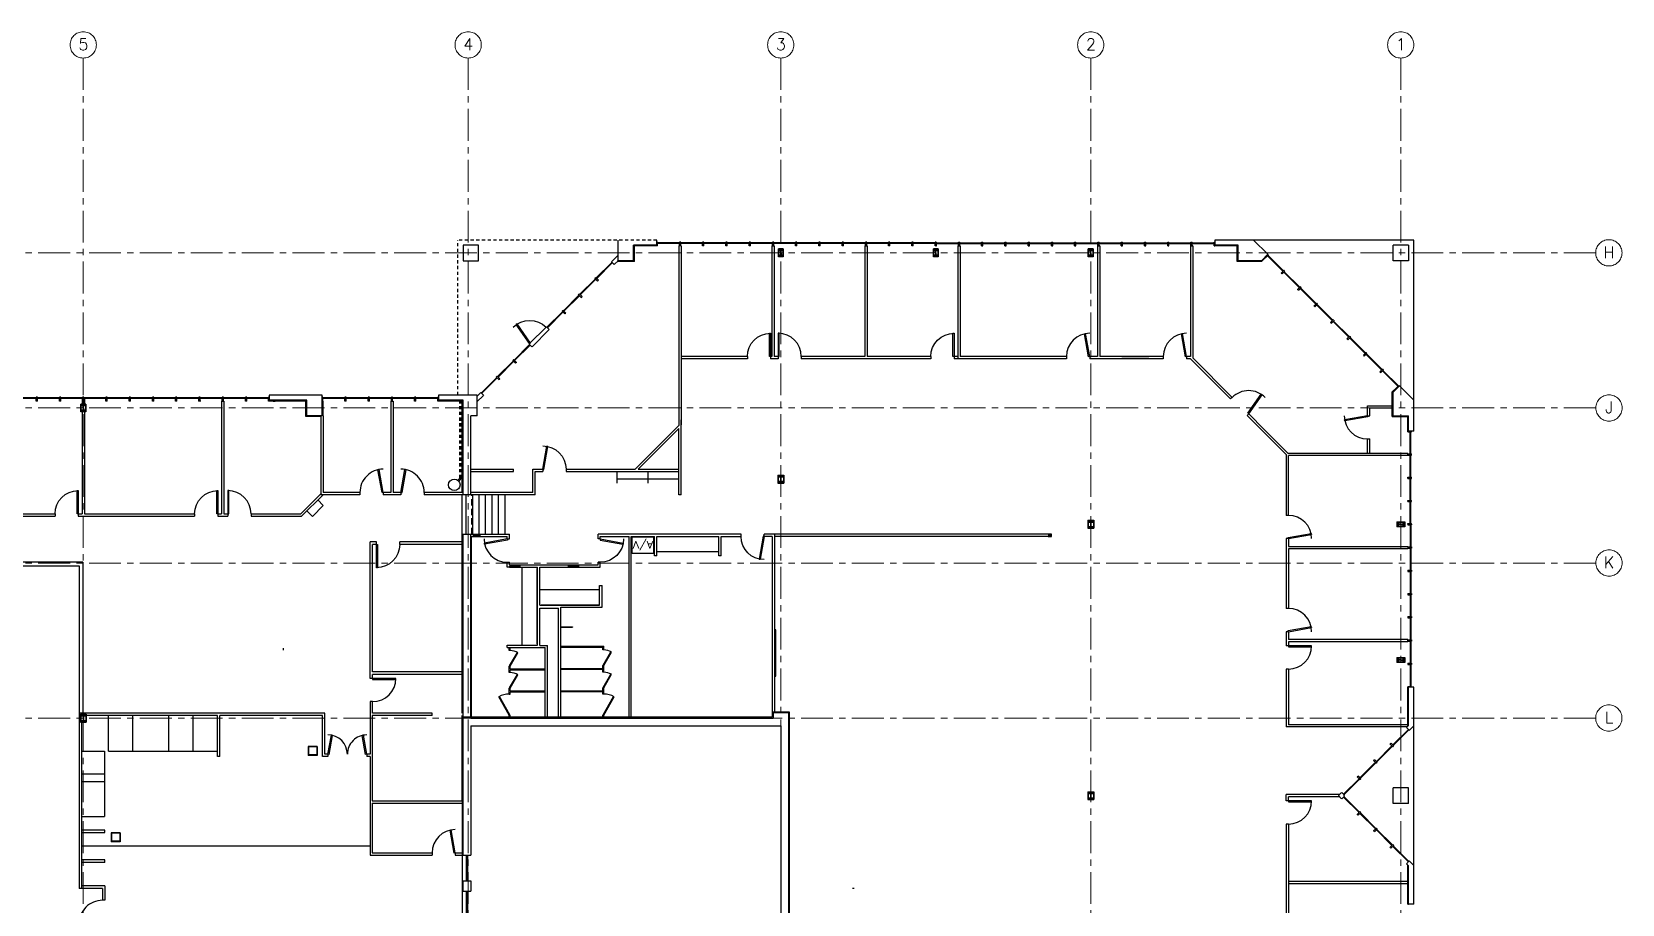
# Model space of a CAD drawing. Extents: x 159 to 306, y 156 to 232.
# Drawn here: x 243.7 to 306.2, y 197.9 to 232.2 of the extents above; entities that cross this region are included whole.
import ezdxf
from ezdxf.enums import TextEntityAlignment as Align

# ---------------------------------------------------------------- set-up
doc = ezdxf.new("R2010")
doc.units = 0
doc.header["$MEASUREMENT"] = 0
for name, pattern in [('CENTER', [2, 1.25, -0.25, 0.25, -0.25]), ('DASHED', [0.1875, 0.125, -0.0625]), ('DASHED2', [0.375, 0.25, -0.125])]:
    doc.linetypes.add(name, pattern=pattern)
doc.layers.get('DEFPOINTS').update_dxf_attribs({"color": 8})
doc.layers.add('Ground_Building', color=8, linetype='Continuous')
doc.layers.add('Ground_Centerline', color=3, linetype='CENTER', lineweight=18)
doc.styles.add('LEROY', font='LEROY.SHX')
doc.styles.get("Standard").update_dxf_attribs({"font": 'simplex.shx'})

# ---------------------------------------------------------------- blocks, each defined once
blk = doc.blocks.new('WINDOW')
for p, q in [((0, 0), (1, 0)), ((1, 0), (1, -6)), ((35, 0), (35, -6)), ((35, 0), (36, 0)), ((0, -6), (1, -6)), ((1, -4), (35, -4)), ((1, -5), (35, -5)), ((35, -6), (36, -6))]:
    blk.add_line(p, q)
blk = doc.blocks.new('DOOR')
for p, q in [((0, 0), (1.7, 0.3)), ((0, 0), (6.3, -35.5)), ((1.7, 0.3), (8, -35.1)), ((8, -35.1), (6.3, -35.5))]:
    blk.add_line(p, q)
blk.add_arc((0, 0), 36, 270, 360)
blk = doc.blocks.new('COLUMN')
for p, q in [((-3.8, 6.1), (3.8, 6.1)), ((-3.8, -6.1), (-3.8, 6.1)), ((-3.8, 5.6), (3.8, 5.6)), ((-3.2, -5.6), (-3.2, 5.6)), ((-3.2, 4), (3.2, 4)), ((-3.2, 3.4), (-0.3, 3.4)), ((-0.3, 0), (-0.3, 3.4)), ((-0.3, 0), (-0.3, -3.4)), ((0.3, 0), (0.3, 3.4)), ((0.3, 3.4), (3.2, 3.4)), ((0.3, 0), (0.3, -3.4)), ((3.2, 5.6), (3.2, -5.6)), ((3.8, 6.1), (3.8, -6.1)), ((-3.8, -5.6), (3.8, -5.6)), ((-3.8, -6.1), (3.8, -6.1)), ((-3.2, -3.4), (-0.3, -3.4)), ((-3.2, -4), (3.2, -4)), ((0.3, -3.4), (3.2, -3.4))]:
    blk.add_line(p, q)
blk = doc.blocks.new('COLUMNLGI')
for p, q in [((-4.5, 6.125), (4.5, 6.125)), ((-4.5, -6.125), (-4.5, 6.125)), ((-4.5, 5.625), (4.5, 5.625)), ((-4, -5.625), (-4, 5.625)), ((-4, 4), (4, 4)), ((-4, 3.5), (4, 3.5)), ((-0.25, -3.5), (-0.25, 3.5)), ((0.25, -3.5), (0.25, 3.5)), ((4, -5.625), (4, 5.625)), ((4.5, -6.125), (4.5, 6.125)), ((-4.5, -5.625), (4.5, -5.625)), ((-4.5, -6.125), (4.5, -6.125)), ((-4, -3.5), (4, -3.5)), ((-4, -4), (4, -4))]:
    blk.add_line(p, q)
blk = doc.blocks.new('DOOR_36')
blk.add_lwpolyline([(0, 0), (1.75, 0), (1.75, 36), (0, 36)], close=True)
blk.add_arc((0, 0), 36, 0, 90)
at = {"layer": 'DEFPOINTS', "color": 214}
blk.add_point((18, 0), dxfattribs=at)
blk = doc.blocks.new('ARCIRC')
blk.add_circle((0.001, 0), 0.0942)
at = {"style": 'LEROY', "width": 0.5}
blk.add_attdef('XX', text='', height=0.0833, dxfattribs=at).set_placement((0.002, -0.038), align=Align.CENTER)

msp = doc.modelspace()

# ---------------------------------------------------------------- hatches: boundary and pattern name
at = {"layer": 'Ground_Building'}
for points in [[(245.686, 217.667), (245.686, 217.549), (245.775, 217.549), (245.775, 217.667)], [(283.675, 212.346), (283.802, 212.346), (283.802, 212.435), (283.675, 212.435)]]:
    msp.add_hatch(color=256, dxfattribs=at).paths.add_polyline_path(points)

# ---------------------------------------------------------------- linework, layer by layer
at = {"layer": 'Ground_Building', "linetype": 'DASHED'}
for p, q in [((260.462, 217.902), (260.462, 223.997)), ((268.284, 223.997), (260.462, 223.997)), ((260.532, 214.643), (260.532, 217.667)), ((260.582, 214.643), (260.582, 217.667))]:
    msp.add_line(p, q, dxfattribs=at)
at = {"layer": 'Ground_Building'}
for p, q in [((266.76, 223.184), (266.76, 223.997)), ((268.284, 223.794), (268.284, 223.997)), ((298.051, 223.997), (290.229, 223.997)), ((290.229, 223.997), (290.229, 223.794)), ((291.752, 223.997), (292.316, 223.434)), ((298.051, 216.479), (298.051, 223.997)), ((261.274, 223.794), (260.665, 223.794)), ((260.665, 223.794), (260.665, 223.184)), ((261.274, 223.184), (261.274, 223.794)), ((266.515, 223.154), (266.76, 223.4)), ((267.37, 223.184), (267.37, 223.794)), ((268.284, 223.794), (267.37, 223.794)), ((268.284, 223.762), (267.402, 223.762)), ((267.402, 223.153), (267.402, 223.762)), ((268.284, 223.762), (268.284, 223.794)), ((269.154, 223.762), (269.154, 216.711)), ((269.243, 223.762), (269.154, 223.762)), ((269.243, 223.762), (269.243, 216.731)), ((272.812, 223.762), (272.901, 223.762)), ((272.812, 223.762), (272.812, 219.418)), ((272.901, 223.762), (272.901, 219.418)), ((276.469, 223.762), (276.558, 223.762)), ((276.469, 223.762), (276.469, 219.418)), ((276.558, 223.762), (276.558, 219.418)), ((280.126, 223.762), (280.126, 219.329)), ((280.215, 223.762), (280.126, 223.762)), ((280.215, 223.762), (280.215, 219.418)), ((285.612, 223.762), (285.612, 219.418)), ((285.701, 223.762), (285.612, 223.762)), ((285.701, 223.762), (285.701, 219.418)), ((289.27, 223.762), (289.27, 219.418)), ((289.359, 223.762), (289.27, 223.762)), ((289.359, 223.762), (289.359, 219.366)), ((291.143, 223.794), (290.229, 223.794)), ((290.229, 223.762), (290.229, 223.794)), ((291.111, 223.762), (290.229, 223.762)), ((291.111, 223.153), (291.111, 223.762)), ((291.143, 223.184), (291.143, 223.794)), ((292.316, 223.434), (292.066, 223.184)), ((292.334, 223.416), (292.07, 223.153)), ((297.237, 223.184), (297.237, 223.794)), ((297.847, 223.794), (297.237, 223.794)), ((297.847, 223.794), (297.847, 223.184)), ((260.665, 223.184), (261.274, 223.184)), ((266.623, 223.047), (266.76, 223.184)), ((267.402, 223.153), (266.729, 223.153)), ((267.37, 223.184), (266.76, 223.184)), ((292.07, 223.153), (291.111, 223.153)), ((292.066, 223.184), (291.143, 223.184)), ((297.847, 223.184), (297.237, 223.184)), ((263.929, 220.568), (263.282, 219.922)), ((264.036, 220.461), (263.39, 219.814)), ((271.845, 219.418), (269.243, 219.418)), ((271.845, 219.329), (269.243, 219.329)), ((271.845, 219.418), (271.845, 219.329)), ((272.759, 219.418), (272.759, 219.329)), ((272.812, 219.418), (272.759, 219.418)), ((273.053, 219.329), (272.759, 219.329)), ((273.053, 219.418), (272.901, 219.418)), ((273.053, 219.418), (273.053, 219.329)), ((273.967, 219.418), (273.967, 219.329)), ((276.469, 219.418), (273.967, 219.418)), ((279.06, 219.329), (273.967, 219.329)), ((279.06, 219.418), (276.558, 219.418)), ((279.06, 219.418), (279.06, 219.329)), ((280.126, 219.418), (279.974, 219.418)), ((279.974, 219.418), (279.974, 219.329)), ((280.126, 219.329), (279.974, 219.329)), ((284.393, 219.329), (280.126, 219.329)), ((284.393, 219.418), (280.215, 219.418)), ((284.393, 219.418), (284.393, 219.329)), ((285.612, 219.418), (285.308, 219.418)), ((285.308, 219.418), (285.308, 219.329)), ((288.203, 219.329), (285.308, 219.329)), ((288.203, 219.418), (285.701, 219.418)), ((286.571, 219.418), (287.638, 219.418)), ((288.203, 219.418), (288.203, 219.329)), ((289.117, 219.418), (289.117, 219.329)), ((289.27, 219.418), (289.117, 219.418)), ((289.27, 219.329), (289.117, 219.329)), ((290.852, 217.747), (289.27, 219.329)), ((290.915, 217.81), (289.359, 219.366)), ((245.686, 217.768), (245.686, 217.549)), ((245.686, 217.667), (245.686, 217.549)), ((245.686, 217.667), (245.775, 217.667)), ((245.775, 217.768), (245.775, 217.549)), ((245.775, 217.667), (245.775, 217.549)), ((250.347, 217.667), (250.258, 217.667)), ((251.172, 217.667), (251.172, 213.229)), ((251.172, 217.667), (251.261, 217.667)), ((251.261, 217.667), (251.261, 213.229)), ((255.128, 217.902), (253.045, 217.902)), ((253.045, 217.902), (253.045, 217.667)), ((254.518, 217.698), (253.045, 217.698)), ((254.487, 217.667), (253.045, 217.667)), ((253.191, 217.667), (253.28, 217.667)), ((254.487, 217.057), (254.487, 217.667)), ((254.518, 217.089), (254.518, 217.698)), ((255.128, 217.089), (255.128, 217.902)), ((255.141, 217.667), (255.16, 217.667)), ((255.16, 217.089), (255.16, 217.667)), ((257.826, 217.667), (257.915, 217.667)), ((257.827, 217.667), (257.827, 214.073)), ((257.916, 217.667), (257.916, 214.073)), ((261.224, 217.902), (259.7, 217.902)), ((259.7, 217.902), (259.7, 217.667)), ((260.665, 217.698), (259.7, 217.698)), ((260.633, 217.667), (259.7, 217.667)), ((260.633, 217.286), (260.633, 217.667)), ((260.633, 214.073), (260.633, 217.667)), ((260.665, 213.984), (260.665, 217.698)), ((261.343, 217.982), (261.224, 217.863)), ((261.224, 217.089), (261.224, 217.902)), ((261.45, 217.874), (261.224, 217.648)), ((290.915, 217.81), (290.852, 217.747)), ((291.525, 217.189), (292.049, 217.938)), ((291.561, 217.163), (292.086, 217.912)), ((292.049, 217.938), (292.086, 217.912)), ((297.358, 218.176), (297.207, 218.025)), ((297.207, 217.057), (297.207, 218.025)), ((297.239, 218.012), (297.488, 218.262)), ((297.239, 217.089), (297.239, 218.012)), ((298.051, 217.698), (297.488, 218.262)), ((245.775, 217.549), (245.686, 217.549)), ((245.686, 217.238), (245.686, 213.229)), ((245.775, 217.238), (245.686, 217.238)), ((245.775, 217.238), (245.775, 213.229)), ((255.071, 217.057), (254.487, 217.057)), ((255.128, 217.089), (254.518, 217.089)), ((255.071, 217.058), (255.071, 213.984)), ((255.16, 217.09), (255.16, 214.073)), ((260.97, 213.984), (260.97, 217.089)), ((261.224, 217.089), (260.97, 217.089)), ((291.561, 217.163), (291.499, 217.1)), ((292.112, 216.487), (291.499, 217.1)), ((291.561, 217.163), (291.525, 217.189)), ((292.175, 216.55), (291.561, 217.163)), ((296.235, 217.483), (297.207, 217.483)), ((296.235, 217.089), (296.235, 217.483)), ((296.235, 217.089), (296.324, 217.089)), ((296.324, 217.089), (296.324, 217.394)), ((296.324, 217.394), (297.207, 217.394)), ((297.207, 217.057), (297.816, 217.057)), ((297.239, 217.089), (297.848, 217.089)), ((297.816, 216.479), (297.816, 217.057)), ((297.848, 216.479), (297.848, 217.089)), ((260.633, 216.38), (260.633, 216.761)), ((267.43, 214.987), (269.154, 216.711)), ((267.556, 214.987), (269.154, 216.585)), ((269.149, 213.984), (269.154, 216.585)), ((269.238, 213.984), (269.238, 216.924)), ((293.034, 215.565), (292.112, 216.487)), ((293.115, 215.609), (292.175, 216.55)), ((298.051, 216.479), (297.816, 216.479)), ((260.633, 215.999), (260.633, 216.38)), ((296.235, 216.175), (296.324, 216.175)), ((296.235, 215.609), (296.235, 216.175)), ((296.324, 215.609), (296.324, 216.175)), ((293.034, 215.565), (293.034, 213.171)), ((297.816, 215.609), (293.115, 215.609)), ((297.816, 215.521), (293.123, 215.521)), ((293.123, 213.171), (293.123, 215.521)), ((297.816, 215.521), (297.816, 215.609)), ((257.32, 214.966), (257.363, 214.974)), ((257.478, 214.066), (257.32, 214.966)), ((257.522, 214.073), (257.363, 214.974)), ((258.221, 214.073), (258.379, 214.974)), ((258.264, 214.066), (258.423, 214.966)), ((258.423, 214.966), (258.379, 214.974)), ((260.461, 214.551), (260.517, 214.607)), ((260.497, 214.515), (260.553, 214.571)), ((260.633, 214.073), (260.633, 214.682)), ((260.97, 214.987), (262.646, 214.987)), ((260.97, 214.898), (262.646, 214.898)), ((262.646, 214.898), (262.646, 214.987)), ((263.408, 214.073), (263.408, 214.987)), ((263.408, 214.987), (263.802, 214.987)), ((263.497, 213.984), (263.497, 214.898)), ((263.497, 214.898), (263.802, 214.898)), ((263.802, 214.987), (263.802, 214.898)), ((264.716, 214.987), (267.43, 214.987)), ((264.716, 214.987), (264.716, 214.898)), ((264.716, 214.898), (269.154, 214.898)), ((266.716, 214.898), (266.716, 214.441)), ((269.149, 214.593), (266.716, 214.593)), ((267.556, 214.987), (269.154, 214.987)), ((267.935, 214.898), (267.935, 214.441)), ((255.097, 214.047), (254.279, 213.229)), ((255.16, 213.984), (254.316, 213.14)), ((256.608, 213.984), (255.071, 213.984)), ((256.608, 214.073), (255.16, 214.073)), ((256.608, 214.073), (256.608, 213.984)), ((257.522, 214.073), (257.478, 214.066)), ((257.522, 214.073), (257.522, 213.984)), ((257.827, 214.073), (257.522, 214.073)), ((258.221, 213.984), (257.522, 213.984)), ((258.221, 214.073), (257.916, 214.073)), ((258.221, 214.073), (258.221, 213.984)), ((258.221, 214.073), (258.264, 214.066)), ((259.135, 214.073), (259.135, 213.984)), ((260.634, 214.073), (259.135, 214.073)), ((260.666, 213.984), (259.135, 213.984)), ((260.633, 205.393), (260.633, 213.984)), ((263.497, 213.984), (260.665, 213.984)), ((260.792, 212.435), (260.792, 213.984)), ((263.408, 214.073), (260.97, 214.073)), ((261.046, 212.435), (261.046, 213.984)), ((261.3, 212.435), (261.3, 213.984)), ((261.554, 212.435), (261.554, 213.984)), ((261.808, 212.435), (261.808, 213.984)), ((262.062, 212.435), (262.062, 213.984)), ((262.316, 212.435), (262.316, 213.984)), ((269.238, 213.984), (269.149, 213.984)), ((254.522, 213.347), (254.738, 213.131)), ((255.169, 213.562), (254.738, 213.131)), ((254.953, 213.778), (255.169, 213.562)), ((241.876, 213.14), (244.619, 213.14)), ((242.117, 213.229), (244.619, 213.229)), ((244.619, 213.229), (244.619, 213.14)), ((245.533, 213.229), (245.533, 213.14)), ((245.533, 213.229), (245.686, 213.229)), ((245.533, 213.14), (250.105, 213.14)), ((245.775, 213.229), (250.105, 213.229)), ((250.105, 213.229), (250.105, 213.14)), ((251.02, 213.229), (251.02, 213.14)), ((251.02, 213.229), (251.172, 213.229)), ((251.02, 213.14), (251.414, 213.14)), ((251.261, 213.229), (251.414, 213.229)), ((251.414, 213.229), (251.414, 213.14)), ((252.328, 213.229), (252.328, 213.14)), ((252.328, 213.229), (254.279, 213.229)), ((252.328, 213.14), (254.316, 213.14)), ((293.123, 213.171), (293.034, 213.171)), ((257.261, 212.13), (257.007, 212.13)), ((257.007, 206.764), (257.007, 212.13)), ((257.261, 212.028), (257.109, 212.028)), ((257.109, 207.019), (257.109, 212.028)), ((257.261, 212.028), (257.261, 212.13)), ((260.633, 212.13), (258.176, 212.13)), ((258.176, 212.028), (258.176, 212.13)), ((260.633, 212.028), (258.176, 212.028)), ((260.633, 212.435), (262.494, 212.435)), ((260.665, 199.818), (260.665, 212.435)), ((260.97, 205.202), (260.97, 212.435)), ((260.97, 212.212), (260.97, 205.202)), ((261.001, 205.234), (261.001, 212.346)), ((261.001, 212.346), (261.078, 212.346)), ((261.052, 212.339), (261.052, 212.346)), ((261.052, 212.339), (261.357, 212.339)), ((261.078, 212.339), (261.078, 212.397)), ((261.078, 212.397), (261.332, 212.397)), ((261.332, 212.339), (261.332, 212.397)), ((261.332, 212.346), (262.405, 212.346)), ((261.357, 212.339), (261.357, 212.346)), ((262.405, 212.244), (262.405, 212.346)), ((262.405, 212.244), (262.494, 212.244)), ((262.494, 212.244), (262.494, 212.435)), ((271.599, 212.435), (265.973, 212.435)), ((265.973, 212.244), (265.973, 212.435)), ((266.062, 212.244), (265.973, 212.244)), ((266.062, 212.244), (266.062, 212.346)), ((266.062, 212.346), (267.192, 212.346)), ((267.192, 205.234), (267.192, 212.346)), ((267.281, 205.234), (267.281, 212.346)), ((267.281, 212.346), (268.195, 212.346)), ((268.164, 212.314), (267.313, 212.314)), ((267.313, 211.679), (267.313, 212.314)), ((268.164, 211.679), (268.164, 212.314)), ((268.195, 211.584), (268.195, 212.346)), ((268.284, 212.346), (270.723, 212.346)), ((268.284, 211.584), (268.284, 212.346)), ((270.723, 211.584), (270.723, 212.346)), ((270.812, 212.346), (271.599, 212.346)), ((270.812, 211.584), (270.812, 212.346)), ((271.599, 212.346), (271.599, 212.435)), ((272.513, 212.346), (272.513, 212.435)), ((283.802, 212.435), (272.513, 212.435)), ((272.818, 212.346), (272.513, 212.346)), ((272.818, 212.346), (272.818, 205.234)), ((272.907, 212.435), (272.907, 205.437)), ((283.675, 212.346), (272.907, 212.346)), ((283.675, 212.346), (283.802, 212.346)), ((283.802, 212.346), (283.802, 212.435)), ((293.123, 212.257), (293.034, 212.257)), ((293.034, 212.257), (293.034, 209.514)), ((293.123, 212.257), (293.123, 211.952)), ((268.164, 211.679), (267.313, 211.679)), ((268.284, 211.584), (268.195, 211.584)), ((270.723, 211.736), (268.284, 211.736)), ((270.812, 211.584), (270.723, 211.584)), ((293.123, 211.952), (297.816, 211.952)), ((297.816, 211.863), (293.123, 211.863)), ((293.123, 211.863), (293.123, 209.514)), ((297.816, 211.952), (297.816, 211.863)), ((245.718, 211.337), (241.679, 211.337)), ((241.679, 211.184), (245.565, 211.184)), ((245.565, 211.184), (245.565, 198.505)), ((245.718, 211.337), (245.718, 205.393)), ((262.405, 211.139), (262.405, 211.33)), ((262.405, 211.33), (262.494, 211.33)), ((262.519, 211.139), (262.405, 211.139)), ((262.494, 211.228), (262.494, 211.33)), ((262.494, 211.228), (265.973, 211.228)), ((262.494, 211.133), (262.494, 211.139)), ((262.494, 211.133), (262.925, 211.133)), ((262.506, 211.19), (262.913, 211.19)), ((262.506, 211.139), (262.506, 211.19)), ((262.519, 211.133), (262.519, 211.139)), ((262.9, 211.139), (263.598, 211.139)), ((262.9, 211.133), (262.9, 211.139)), ((262.913, 211.139), (262.913, 211.19)), ((262.925, 211.133), (262.925, 211.139)), ((262.989, 208.066), (262.989, 211.139)), ((263.586, 208.117), (263.586, 211.089)), ((263.586, 211.089), (263.598, 211.089)), ((263.598, 208.066), (263.598, 211.139)), ((263.687, 209.647), (263.687, 211.139)), ((263.687, 211.139), (264.83, 211.139)), ((264.805, 211.133), (264.805, 211.139)), ((264.805, 211.133), (265.237, 211.133)), ((264.817, 211.139), (264.817, 211.19)), ((264.817, 211.19), (265.224, 211.19)), ((264.83, 211.133), (264.83, 211.139)), ((265.211, 211.133), (265.211, 211.139)), ((265.211, 211.139), (266.062, 211.139)), ((265.224, 211.139), (265.224, 211.19)), ((265.237, 211.133), (265.237, 211.139)), ((266.062, 211.33), (265.973, 211.33)), ((265.973, 211.228), (265.973, 211.33)), ((266.062, 211.139), (266.062, 211.33)), ((263.687, 210.257), (266.037, 210.257)), ((266.037, 210.409), (266.132, 210.409)), ((266.037, 209.647), (266.037, 210.409)), ((266.132, 209.558), (266.132, 210.409)), ((263.687, 209.647), (266.037, 209.647)), ((263.687, 209.527), (264.424, 209.527)), ((263.687, 208.054), (263.687, 209.527)), ((263.738, 209.66), (265.986, 209.66)), ((263.738, 209.647), (263.738, 209.66)), ((264.424, 205.234), (264.424, 209.527)), ((264.513, 205.234), (264.513, 209.558)), ((264.513, 209.558), (266.132, 209.558)), ((265.986, 209.647), (265.986, 209.66)), ((293.123, 209.514), (293.034, 209.514)), ((264.513, 208.796), (264.97, 208.796)), ((264.513, 208.771), (264.97, 208.771)), ((264.97, 208.796), (264.97, 208.771)), ((272.962, 208.675), (272.912, 208.675)), ((272.962, 206.846), (272.962, 208.675)), ((293.034, 208.599), (293.034, 208.045)), ((293.123, 208.599), (293.034, 208.599)), ((293.123, 208.599), (293.123, 208.295)), ((297.815, 208.295), (293.123, 208.295)), ((297.816, 208.206), (297.816, 208.295)), ((253.605, 207.869), (253.605, 207.958)), ((262.405, 207.977), (262.405, 208.066)), ((262.405, 208.066), (263.598, 208.066)), ((262.405, 207.977), (263.9, 207.977)), ((262.484, 207.854), (262.484, 207.977)), ((262.516, 207.854), (262.484, 207.854)), ((262.494, 208.072), (262.494, 208.066)), ((262.494, 208.072), (262.925, 208.072)), ((262.497, 207.255), (262.802, 207.783)), ((262.516, 207.854), (262.516, 207.977)), ((262.516, 207.244), (262.82, 207.772)), ((262.925, 208.072), (262.925, 208.066)), ((263.586, 208.117), (263.598, 208.117)), ((263.687, 208.054), (263.989, 208.054)), ((263.9, 205.234), (263.9, 207.977)), ((263.989, 205.234), (263.989, 208.054)), ((264.513, 208.028), (266.195, 208.028)), ((264.513, 207.996), (266.164, 207.996)), ((266.164, 207.882), (266.164, 207.996)), ((266.195, 207.882), (266.164, 207.882)), ((266.177, 207.283), (266.481, 207.811)), ((266.195, 207.882), (266.195, 208.028)), ((266.195, 207.273), (266.5, 207.8)), ((293.123, 208.045), (293.034, 208.045)), ((297.816, 208.206), (293.123, 208.206)), ((293.123, 208.206), (293.123, 208.045)), ((262.484, 206.99), (262.484, 207.244)), ((262.516, 207.244), (262.484, 207.244)), ((262.516, 207.244), (262.497, 207.255)), ((262.516, 207.133), (262.516, 207.244)), ((262.516, 207.133), (263.9, 207.133)), ((262.516, 207.101), (263.9, 207.101)), ((262.516, 206.99), (262.516, 207.101)), ((264.513, 207.158), (266.164, 207.158)), ((264.513, 207.126), (266.164, 207.126)), ((266.195, 207.273), (266.164, 207.273)), ((266.164, 207.158), (266.164, 207.273)), ((266.164, 207.006), (266.164, 207.126)), ((266.195, 207.273), (266.177, 207.283)), ((266.195, 207.006), (266.195, 207.273)), ((293.034, 207.13), (293.034, 204.853)), ((293.123, 207.13), (293.034, 207.13)), ((293.123, 207.13), (293.123, 204.942)), ((257.109, 206.764), (257.007, 206.764)), ((260.633, 207.019), (257.109, 207.019)), ((260.633, 206.917), (257.109, 206.917)), ((257.109, 206.764), (257.109, 206.917)), ((262.516, 206.99), (262.484, 206.99)), ((262.497, 206.391), (262.802, 206.919)), ((262.516, 206.38), (262.82, 206.908)), ((266.195, 207.006), (266.164, 207.006)), ((266.164, 206.276), (266.164, 206.396)), ((266.195, 206.396), (266.164, 206.396)), ((266.177, 206.407), (266.481, 206.935)), ((266.195, 206.396), (266.177, 206.407)), ((266.195, 206.396), (266.5, 206.924)), ((266.195, 206.15), (266.195, 206.396)), ((272.912, 206.846), (272.962, 206.846)), ((297.815, 204.878), (297.815, 206.422)), ((297.816, 206.422), (297.847, 206.422)), ((297.847, 204.909), (297.847, 206.422)), ((298.051, 206.422), (297.848, 206.422)), ((298.051, 197.888), (298.051, 206.422)), ((257.007, 205.85), (257.007, 203.78)), ((257.109, 205.85), (257.007, 205.85)), ((257.109, 205.393), (257.109, 205.85)), ((262.484, 205.322), (262.07, 206.039)), ((262.51, 205.337), (262.096, 206.054)), ((262.516, 206.38), (262.484, 206.38)), ((262.484, 206.15), (262.484, 206.38)), ((262.484, 206.15), (262.516, 206.15)), ((262.516, 206.38), (262.497, 206.391)), ((262.516, 206.269), (262.516, 206.38)), ((262.516, 206.269), (263.9, 206.269)), ((262.516, 206.237), (263.9, 206.237)), ((262.516, 206.15), (262.516, 206.237)), ((264.513, 206.276), (266.164, 206.276)), ((264.513, 206.244), (266.164, 206.244)), ((266.164, 206.15), (266.164, 206.244)), ((266.195, 206.15), (266.164, 206.15)), ((266.17, 205.337), (266.584, 206.054)), ((266.195, 205.322), (266.609, 206.039)), ((255.223, 205.393), (245.565, 205.393)), ((251.007, 205.304), (245.845, 205.304)), ((246.727, 203.907), (246.727, 205.304)), ((247.68, 203.907), (247.68, 205.304)), ((249.09, 203.907), (249.09, 205.304)), ((250.055, 203.907), (250.055, 205.304)), ((251.007, 203.691), (251.007, 205.304)), ((255.134, 205.304), (251.096, 205.304)), ((251.096, 203.691), (251.096, 205.304)), ((255.134, 203.691), (255.134, 205.304)), ((255.223, 203.78), (255.223, 205.393)), ((259.446, 205.304), (257.096, 205.304)), ((257.096, 205.304), (257.096, 201.951)), ((259.446, 205.393), (257.109, 205.393)), ((259.446, 205.304), (259.446, 205.393)), ((260.633, 201.951), (260.633, 205.304)), ((260.97, 205.202), (272.856, 205.202)), ((262.484, 205.322), (262.51, 205.337)), ((262.484, 205.234), (262.484, 205.322)), ((262.484, 205.322), (262.516, 205.322)), ((262.516, 205.234), (262.516, 205.322)), ((266.194, 205.323), (266.163, 205.323)), ((266.164, 205.234), (266.164, 205.322)), ((266.194, 205.323), (266.169, 205.337)), ((266.195, 205.234), (266.195, 205.322)), ((272.856, 205.406), (272.856, 205.202)), ((273.466, 205.406), (272.856, 205.406)), ((273.466, 205.406), (273.466, 197.481)), ((245.654, 205.047), (245.654, 198.505)), ((255.353, 203.78), (255.486, 204.53)), ((255.397, 203.772), (255.53, 204.523)), ((255.53, 204.523), (255.486, 204.53)), ((256.745, 204.53), (256.701, 204.523)), ((256.834, 203.772), (256.701, 204.523)), ((256.877, 203.78), (256.745, 204.53)), ((260.97, 204.898), (273.161, 204.898)), ((260.97, 204.898), (260.97, 199.818)), ((273.161, 204.898), (273.161, 197.481)), ((297.791, 204.853), (293.034, 204.853)), ((297.815, 204.942), (293.123, 204.942)), ((297.786, 204.849), (297.847, 204.909)), ((297.816, 204.879), (297.816, 204.942)), ((297.894, 204.741), (298.051, 204.898)), ((245.654, 203.907), (246.569, 203.907)), ((246.569, 203.907), (246.569, 201.329)), ((246.727, 203.907), (251.007, 203.907)), ((254.571, 204.092), (254.571, 203.737)), ((254.926, 204.092), (254.571, 204.092)), ((254.584, 203.914), (254.571, 203.914)), ((254.584, 204.067), (254.584, 203.762)), ((254.914, 204.067), (254.584, 204.067)), ((254.914, 204.067), (254.914, 203.762)), ((254.926, 203.914), (254.914, 203.914)), ((254.926, 204.092), (254.926, 203.737)), ((251.096, 203.691), (251.007, 203.691)), ((254.926, 203.737), (254.571, 203.737)), ((254.914, 203.762), (254.584, 203.762)), ((255.353, 203.691), (255.134, 203.691)), ((255.353, 203.78), (255.223, 203.78)), ((255.353, 203.78), (255.353, 203.691)), ((255.397, 203.772), (255.353, 203.78)), ((256.877, 203.78), (256.834, 203.772)), ((256.877, 203.78), (256.877, 203.691)), ((257.007, 203.78), (256.877, 203.78)), ((257.007, 203.691), (256.877, 203.691)), ((257.007, 203.691), (257.007, 199.818)), ((245.654, 203.012), (246.569, 203.012)), ((245.654, 202.707), (246.569, 202.707)), ((295.137, 202.199), (293.034, 202.199)), ((293.034, 201.949), (293.034, 202.199)), ((295.137, 202.11), (293.123, 202.11)), ((293.123, 201.949), (293.123, 202.11)), ((295.2, 202.262), (295.092, 202.155)), ((295.2, 202.047), (295.092, 202.155)), ((297.848, 202.459), (297.239, 202.459)), ((297.239, 201.85), (297.239, 202.459)), ((297.848, 201.85), (297.848, 202.459)), ((257.096, 201.951), (260.633, 201.951)), ((257.096, 201.863), (260.633, 201.863)), ((257.096, 201.863), (257.096, 199.907)), ((293.123, 201.949), (293.034, 201.949)), ((297.848, 201.85), (297.239, 201.85)), ((245.654, 201.329), (246.569, 201.329)), ((246.581, 200.802), (245.654, 200.802)), ((246.581, 200.701), (246.581, 200.802)), ((293.034, 201.035), (293.034, 196.408)), ((293.123, 201.035), (293.034, 201.035)), ((293.123, 201.035), (293.123, 196.408)), ((245.654, 200.701), (246.581, 200.701)), ((257.007, 200.167), (245.654, 200.167)), ((246.828, 200.698), (246.828, 200.343)), ((247.184, 200.698), (246.828, 200.698)), ((246.841, 200.521), (246.828, 200.521)), ((247.184, 200.343), (246.828, 200.343)), ((246.841, 200.673), (246.841, 200.368)), ((247.171, 200.673), (246.841, 200.673)), ((247.171, 200.368), (246.841, 200.368)), ((247.171, 200.673), (247.171, 200.368)), ((247.184, 200.521), (247.171, 200.521)), ((247.184, 200.698), (247.184, 200.343)), ((246.581, 199.634), (245.654, 199.634)), ((246.581, 199.532), (245.654, 199.532)), ((246.581, 199.532), (246.581, 199.634)), ((257.007, 199.818), (259.446, 199.818)), ((257.096, 199.907), (259.446, 199.907)), ((259.446, 199.907), (259.446, 199.818)), ((260.36, 199.907), (260.633, 199.907)), ((260.36, 199.907), (260.36, 199.818)), ((260.36, 199.818), (260.665, 199.818)), ((260.665, 199.818), (260.97, 199.818)), ((260.792, 199.818), (260.792, 198.802)), ((260.843, 199.818), (260.843, 198.802)), ((297.885, 199.578), (298.051, 199.412)), ((297.786, 199.461), (297.848, 199.399)), ((297.816, 197.888), (297.816, 199.431)), ((297.848, 197.888), (297.848, 199.399)), ((246.48, 198.505), (245.565, 198.505)), ((246.581, 198.606), (245.654, 198.606)), ((246.48, 198.505), (246.48, 198.039)), ((246.581, 198.606), (246.581, 198.039)), ((260.633, 198.802), (260.97, 198.802)), ((260.633, 198.396), (260.97, 198.396)), ((260.665, 198.396), (260.665, 198.802)), ((260.792, 198.396), (260.792, 197.38)), ((260.843, 198.396), (260.843, 197.38)), ((260.97, 198.802), (260.97, 198.396)), ((275.974, 198.512), (276.05, 198.512)), ((297.816, 198.783), (293.123, 198.783)), ((297.816, 198.694), (293.123, 198.694)), ((246.581, 198.039), (246.48, 198.039)), ((297.816, 197.888), (297.848, 197.888)), ((298.051, 197.888), (297.848, 197.888))]:
    msp.add_line(p, q, dxfattribs=at)
at = {"layer": 'Ground_Building', "linetype": 'DASHED2'}
msp.add_line((261.008, 212.435), (261.008, 213.984), dxfattribs=at)
at = {"layer": 'Ground_Building'}
msp.add_lwpolyline([(260.633, 172.045), (262.315, 172.045), (262.925, 172.654), (271.206, 172.654), (271.815, 172.045), (273.497, 172.045), (273.497, 205.437), (272.818, 205.437), (272.818, 205.234), (260.633, 205.234), (260.633, 172.045)], dxfattribs=at)
msp.add_circle((260.319, 214.373), 0.228, dxfattribs=at)
for centre, radius, start, end in [((291.561, 217.163), 0.914, 44.99999, 135), ((257.522, 214.073), 0.914, 90, 180.00001), ((258.221, 214.073), 0.914, 359.99999, 90), ((260.481, 214.643), 0.0508, 315, 0), ((260.481, 214.643), 0.102, 315, 0), ((262.516, 207.244), 0.61, 60, 90), ((266.195, 207.273), 0.61, 60, 90), ((262.516, 206.38), 0.61, 60, 90), ((266.195, 206.396), 0.61, 60, 90), ((262.484, 205.322), 0.828, 90, 120), ((266.195, 205.322), 0.828, 60, 90), ((255.353, 203.78), 0.762, 0.00001, 90), ((256.877, 203.78), 0.762, 90, 180.00001), ((246.48, 197.125), 0.914, 89.99996, 179.99997)]:
    msp.add_arc(centre, radius, start, end, dxfattribs=at)
at = {"layer": 'Ground_Centerline'}
for p, q in [((245.728, 231.147), (245.728, 157.245)), ((260.867, 231.147), (260.867, 157.419)), ((273.161, 231.147), (273.161, 157.419)), ((285.351, 231.147), (285.351, 157.419)), ((297.542, 231.147), (297.542, 157.419)), ((305.21, 223.489), (197.048, 223.489)), ((305.21, 217.394), (197.054, 217.394)), ((305.21, 211.298), (197.055, 211.298)), ((305.21, 205.202), (165.575, 205.202))]:
    msp.add_line(p, q, dxfattribs=at)

# ---------------------------------------------------------------- block references
at = {"layer": 'Ground_Building'}
for name, p, xscale, yscale, zscale, rotation in [('WINDOW', (269.199, 223.762), 0.02539837476611137, 0.02539837476611137, 0.02539837476611137, 180), ('WINDOW', (270.113, 223.762), 0.02539837476611137, 0.02539837476611137, 0.02539837476611137, 180), ('WINDOW', (271.027, 223.762), 0.02539837476611137, 0.02539837476611137, 0.02539837476611137, 180), ('WINDOW', (271.942, 223.762), 0.02539837476611137, 0.02539837476611137, 0.02539837476611137, 180), ('WINDOW', (272.856, 223.762), 0.02539837476611137, 0.02539837476611137, 0.02539837476611137, 180), ('WINDOW', (273.77, 223.762), 0.02539837476611137, 0.02539837476611137, 0.02539837476611137, 180), ('WINDOW', (274.685, 223.762), 0.02539837476611137, 0.02539837476611137, 0.02539837476611137, 180), ('WINDOW', (275.599, 223.762), 0.02539837476611137, 0.02539837476611137, 0.02539837476611137, 180), ('WINDOW', (276.513, 223.762), 0.02539837476611137, 0.02539837476611137, 0.02539837476611137, 180), ('WINDOW', (277.428, 223.762), 0.02539837476611137, 0.02539837476611137, 0.02539837476611137, 180), ('WINDOW', (278.342, 223.762), 0.02539837476611137, 0.02539837476611137, 0.02539837476611137, 180), ('WINDOW', (279.256, 223.762), 0.02539837476611137, 0.02539837476611137, 0.02539837476611137, 180), ('WINDOW', (279.256, 223.762), 0.02539837476611148, -0.02539837476611137, 0.02539837476611148, 5.00894525216712e-06), ('WINDOW', (280.171, 223.762), 0.02539837476611148, -0.02539837476611137, 0.02539837476611148, 5.00894525216712e-06), ('WINDOW', (281.085, 223.762), 0.02539837476611148, -0.02539837476611137, 0.02539837476611148, 5.00894525216712e-06), ('WINDOW', (281.999, 223.762), 0.02539837476611148, -0.02539837476611137, 0.02539837476611148, 5.00894525216712e-06), ('WINDOW', (282.914, 223.762), 0.02539837476611148, -0.02539837476611137, 0.02539837476611148, 5.00894525216712e-06), ('WINDOW', (283.828, 223.762), 0.02539837476611148, -0.02539837476611137, 0.02539837476611148, 5.00894525216712e-06), ('WINDOW', (284.743, 223.762), 0.02539837476611148, -0.02539837476611137, 0.02539837476611148, 5.00894525216712e-06), ('WINDOW', (285.657, 223.762), 0.02539837476611148, -0.02539837476611137, 0.02539837476611148, 5.00894525216712e-06), ('WINDOW', (286.571, 223.762), 0.02539837476611148, -0.02539837476611137, 0.02539837476611148, 5.00894525216712e-06), ('WINDOW', (287.486, 223.762), 0.02539837476611148, -0.02539837476611137, 0.02539837476611148, 5.00894525216712e-06), ('WINDOW', (288.4, 223.762), 0.02539837476611148, -0.02539837476611137, 0.02539837476611148, 5.00894525216712e-06), ('WINDOW', (289.314, 223.762), 0.02539837476611148, -0.02539837476611137, 0.02539837476611148, 5.00894525216712e-06), ('COLUMN', (273.161, 223.489), 0.02539837476611137, 0.02539837476611137, 0.02539837476611137, 180), ('COLUMN', (279.256, 223.489), 0.02539837476611137, 0.02539837476611137, 0.02539837476611137, 180), ('COLUMN', (285.351, 223.489), 0.02539837476611137, 0.02539837476611137, 0.02539837476611137, 180), ('WINDOW', (292.854, 222.68), 0.02539837476611063, 0.02539837476611063, 0.02539837476611063, 134.9999916902138), ('WINDOW', (265.976, 222.4), 0.02539837476611042, -0.02539837476611137, 0.02539837476611042, 44.9999960159428), ('WINDOW', (293.501, 222.033), 0.02539837476611063, 0.02539837476611063, 0.02539837476611063, 134.9999916902138), ('WINDOW', (265.33, 221.754), 0.02539837476611042, -0.02539837476611137, 0.02539837476611042, 44.9999960159428), ('WINDOW', (294.148, 221.387), 0.02539837476611063, 0.02539837476611063, 0.02539837476611063, 134.9999916902138), ('WINDOW', (264.683, 221.107), 0.02539837476611042, -0.02539837476611137, 0.02539837476611042, 44.9999960159428), ('WINDOW', (294.794, 220.74), 0.02539837476611063, 0.02539837476611063, 0.02539837476611063, 134.9999916902138), ('DOOR', (263.282, 219.922), 0.02539837476611042, -0.02539837476611137, 0.02539837476611042, 44.9999960159428), ('WINDOW', (264.036, 220.461), 0.02539837476611042, -0.02539837476611137, 0.02539837476611042, 44.9999960159428), ('WINDOW', (294.794, 220.74), 0.0253983747661267, -0.02539837476611137, 0.0253983747661267, 315.0000003416348), ('DOOR', (285.308, 219.418), 0.02539837476611137, 0.02539837476611137, 0.02539837476611137, 180), ('DOOR', (289.117, 219.418), 0.02539837476611137, 0.02539837476611137, 0.02539837476611137, 180), ('WINDOW', (295.441, 220.094), 0.0253983747661267, -0.02539837476611137, 0.0253983747661267, 315.0000003416348), ('WINDOW', (263.39, 219.814), 0.02539837476609403, 0.02539837476609403, 0.02539837476609403, 225.000001252268), ('WINDOW', (296.087, 219.447), 0.0253983747661267, -0.02539837476611137, 0.0253983747661267, 315.0000003416348), ('WINDOW', (262.743, 219.167), 0.02539837476609403, 0.02539837476609403, 0.02539837476609403, 225.000001252268), ('WINDOW', (296.734, 218.8), 0.0253983747661267, -0.02539837476611137, 0.0253983747661267, 315.0000003416348), ('WINDOW', (262.097, 218.521), 0.02539837476609403, 0.02539837476609403, 0.02539837476609403, 225.000001252268), ('WINDOW', (243.902, 217.667), 0.02539837476611137, 0.02539837476611137, 0.02539837476611137, 180), ('WINDOW', (244.816, 217.667), 0.02539837476611137, 0.02539837476611137, 0.02539837476611137, 180), ('WINDOW', (245.731, 217.667), 0.02539837476611137, 0.02539837476611137, 0.02539837476611137, 180), ('WINDOW', (246.645, 217.667), 0.02539837476611137, 0.02539837476611137, 0.02539837476611137, 180), ('WINDOW', (247.559, 217.667), 0.02539837476611137, 0.02539837476611137, 0.02539837476611137, 180), ('WINDOW', (248.474, 217.667), 0.02539837476611137, 0.02539837476611137, 0.02539837476611137, 180), ('WINDOW', (249.388, 217.667), 0.02539837476611137, 0.02539837476611137, 0.02539837476611137, 180), ('WINDOW', (250.302, 217.667), 0.02539837476611137, 0.02539837476611137, 0.02539837476611137, 180), ('WINDOW', (251.217, 217.667), 0.02539837476611137, 0.02539837476611137, 0.02539837476611137, 180), ('WINDOW', (252.131, 217.667), 0.02539837476611137, 0.02539837476611137, 0.02539837476611137, 180), ('WINDOW', (253.045, 217.667), 0.02539837476611137, 0.02539837476611137, 0.02539837476611137, 180), ('WINDOW', (256.042, 217.667), 0.02539837476611137, 0.02539837476611137, 0.02539837476611137, 180), ('WINDOW', (256.957, 217.667), 0.02539837476611137, 0.02539837476611137, 0.02539837476611137, 180), ('WINDOW', (257.871, 217.667), 0.02539837476611137, 0.02539837476611137, 0.02539837476611137, 180), ('WINDOW', (258.785, 217.667), 0.02539837476611137, 0.02539837476611137, 0.02539837476611137, 180), ('WINDOW', (258.785, 217.667), 0.0254, 0.0254, 0.0254, 180), ('WINDOW', (259.7, 217.667), 0.02539837476611137, 0.02539837476611137, 0.02539837476611137, 180), ('WINDOW', (259.7, 217.667), 0.0254, 0.0254, 0.0254, 180), ('COLUMN', (245.731, 217.394), 0.02539837476611137, 0.02539837476611137, 0.02539837476611137, 180), ('DOOR', (296.235, 217.089), 0.0253983747661114, 0.0253983747661114, 0.0253983747661114, 270.0000025044727), ('WINDOW', (297.816, 215.565), 0.02539837476611138, 0.02539837476611138, 0.02539837476611138, 90.00000068320853), ('DOOR', (263.802, 214.987), 0.02539837476611148, -0.02539837476611137, 0.02539837476611148, 5.00894525216712e-06), ('WINDOW', (297.816, 214.651), 0.02539837476611138, 0.02539837476611138, 0.02539837476611138, 90.00000068320853), ('COLUMNLGI', (273.16, 214.6), 0.02539837476611148, -0.02539837476611137, 0.02539837476611148, 5.00894525216712e-06), ('WINDOW', (297.816, 213.736), 0.02539837476611138, 0.02539837476611138, 0.02539837476611138, 90.00000068320853), ('WINDOW', (297.816, 212.822), 0.02539837476611138, 0.02539837476611138, 0.02539837476611138, 90.00000068320853), ('COLUMNLGI', (285.351, 212.822), 0.02539837476611148, -0.02539837476611137, 0.02539837476611148, 5.00894525216712e-06), ('DOOR', (293.123, 212.257), 0.02539837476611138, 0.02539837476611138, 0.02539837476611138, 90.00000068320853), ('COLUMN', (297.542, 212.822), 0.0253983747661114, 0.0253983747661114, 0.0253983747661114, 270.0000025044727), ('WINDOW', (297.816, 212.822), 0.0253983747661114, -0.02539837476611137, 0.0253983747661114, 270.0000025044727), ('DOOR_36', (257.261, 212.028), -0.0254, 0.0254, 0.0254, 180), ('DOOR', (262.405, 212.244), 0.0253983747661114, 0.0253983747661114, 0.0253983747661114, 270.0000025044727), ('DOOR', (266.062, 212.244), 0.0253983747661114, -0.02539837476611137, 0.0253983747661114, 270.0000025044727), ('DOOR', (272.513, 212.346), 0.02539837476611137, -0.02539837476611137, 0.02539837476611137, 180), ('WINDOW', (297.816, 211.908), 0.0253983747661114, -0.02539837476611137, 0.0253983747661114, 270.0000025044727), ('WINDOW', (297.816, 210.993), 0.0253983747661114, -0.02539837476611137, 0.0253983747661114, 270.0000025044727), ('WINDOW', (297.816, 210.079), 0.0253983747661114, -0.02539837476611137, 0.0253983747661114, 270.0000025044727), ('DOOR', (293.123, 208.599), 0.02539837476611138, 0.02539837476611138, 0.02539837476611138, 90.00000068320853), ('WINDOW', (297.816, 209.165), 0.0253983747661114, -0.02539837476611137, 0.0253983747661114, 270.0000025044727), ('DOOR_36', (293.123, 208.045), 0.0254, 0.0254, 0.0254, 270), ('WINDOW', (297.816, 208.25), 0.0253983747661114, -0.02539837476611137, 0.0253983747661114, 270.0000025044727), ('COLUMN', (297.542, 207.488), 0.0253983747661114, 0.0253983747661114, 0.0253983747661114, 270.0000025044727), ('WINDOW', (297.816, 207.336), 0.0253983747661114, -0.02539837476611137, 0.0253983747661114, 270.0000025044727), ('DOOR_36', (257.109, 206.764), 0.0254, 0.0254, 0.0254, 270), ('COLUMNLGI', (245.731, 205.202), 0.02539837476611148, -0.02539837476611137, 0.02539837476611148, 5.00894525216712e-06), ('WINDOW', (297.14, 204.202), 0.02539837476611042, 0.02539837476611042, 0.02539837476611042, 44.9999960159428), ('WINDOW', (296.493, 203.555), 0.02539837476611042, 0.02539837476611042, 0.02539837476611042, 44.9999960159428), ('WINDOW', (295.847, 202.909), 0.02539837476611042, 0.02539837476611042, 0.02539837476611042, 44.9999960159428), ('WINDOW', (295.2, 202.262), 0.02539837476611042, 0.02539837476611042, 0.02539837476611042, 44.9999960159428), ('COLUMNLGI', (285.351, 202.155), 0.02539837476611148, -0.02539837476611137, 0.02539837476611148, 5.00894525216712e-06), ('WINDOW', (295.847, 201.4), 0.02539837476611063, 0.02539837476611063, 0.02539837476611063, 134.9999916902138), ('DOOR_36', (293.123, 201.949), 0.0254, 0.0254, 0.0254, 270), ('WINDOW', (296.493, 200.754), 0.02539837476611063, 0.02539837476611063, 0.02539837476611063, 134.9999916902138), ('DOOR', (260.36, 199.907), 0.02539837476611137, 0.02539837476611137, 0.02539837476611137, 180), ('WINDOW', (297.14, 200.107), 0.02539837476611063, 0.02539837476611063, 0.02539837476611063, 134.9999916902138), ('WINDOW', (297.786, 199.461), 0.02539837476611063, 0.02539837476611063, 0.02539837476611063, 134.9999916902138)]:
    msp.add_blockref(name, p, dxfattribs=dict(at, xscale=xscale, yscale=yscale, zscale=zscale, rotation=rotation))
at = {"layer": 'Ground_Building', "yscale": 0.0254, "zscale": 0.0254}
for p, xscale in [((272.759, 219.418), -0.0254), ((273.053, 219.418), 0.0254), ((279.974, 219.418), -0.0254), ((245.533, 213.229), -0.0254), ((251.02, 213.229), -0.0254), ((251.414, 213.229), 0.0254)]:
    msp.add_blockref('DOOR_36', p, dxfattribs=dict(at, xscale=xscale))
at = {"layer": 'Ground_Centerline'}
ref = msp.add_blockref('ARCIRC', (245.722, 231.667), dxfattribs=dict(at, xscale=5.4864, yscale=5.4864, zscale=5.4864))
ref.add_attrib('XX', '5', dxfattribs={"layer": '0', "height": 0.457}).set_placement((245.734, 231.459), align=Align.CENTER)
ref = msp.add_blockref('ARCIRC', (260.861, 231.667), dxfattribs=dict(at, xscale=5.4864, yscale=5.4864, zscale=5.4864))
ref.add_attrib('XX', '4', dxfattribs={"layer": '0', "height": 0.457}).set_placement((260.873, 231.459), align=Align.CENTER)
ref = msp.add_blockref('ARCIRC', (273.154, 231.667), dxfattribs=dict(at, xscale=5.4864, yscale=5.4864, zscale=5.4864))
ref.add_attrib('XX', '3', dxfattribs={"layer": '0', "height": 0.457}).set_placement((273.167, 231.459), align=Align.CENTER)
ref = msp.add_blockref('ARCIRC', (285.345, 231.667), dxfattribs=dict(at, xscale=5.4864, yscale=5.4864, zscale=5.4864))
ref.add_attrib('XX', '2', dxfattribs={"layer": '0', "height": 0.457}).set_placement((285.357, 231.459), align=Align.CENTER)
ref = msp.add_blockref('ARCIRC', (297.536, 231.667), dxfattribs=dict(at, xscale=5.4864, yscale=5.4864, zscale=5.4864))
ref.add_attrib('XX', '1', dxfattribs={"layer": '0', "height": 0.457}).set_placement((297.548, 231.459), align=Align.CENTER)
at = {"layer": 'Ground_Centerline', "color": 8}
ref = msp.add_blockref('ARCIRC', (305.72, 223.492), dxfattribs=dict(at, xscale=5.4864, yscale=5.4864, zscale=5.4864))
ref.add_attrib('XX', 'H', dxfattribs={"layer": '0', "height": 0.457}).set_placement((305.732, 223.284), align=Align.CENTER)
ref = msp.add_blockref('ARCIRC', (305.725, 217.396), dxfattribs=dict(at, xscale=5.4864, yscale=5.4864, zscale=5.4864))
ref.add_attrib('XX', 'J', dxfattribs={"layer": '0', "height": 0.457}).set_placement((305.738, 217.188), align=Align.CENTER)
ref = msp.add_blockref('ARCIRC', (305.726, 211.301), dxfattribs=dict(at, xscale=5.4864, yscale=5.4864, zscale=5.4864))
ref.add_attrib('XX', 'K', dxfattribs={"layer": '0', "height": 0.457}).set_placement((305.739, 211.093), align=Align.CENTER)
at = {"layer": 'Ground_Centerline'}
ref = msp.add_blockref('ARCIRC', (305.718, 205.205), dxfattribs=dict(at, xscale=5.4864, yscale=5.4864, zscale=5.4864))
ref.add_attrib('XX', 'L', dxfattribs={"layer": '0', "height": 0.457}).set_placement((305.731, 204.997), align=Align.CENTER)

# ---------------------------------------------------------------- texts
at = {"layer": 'Ground_Building', "width": 0.956411}
msp.add_text('A/V', height=0.2926, rotation=180, dxfattribs=at).set_placement((268.14, 212.157), (267.341, 212.157), align=Align.FIT)

doc.saveas('drawing.dxf')
